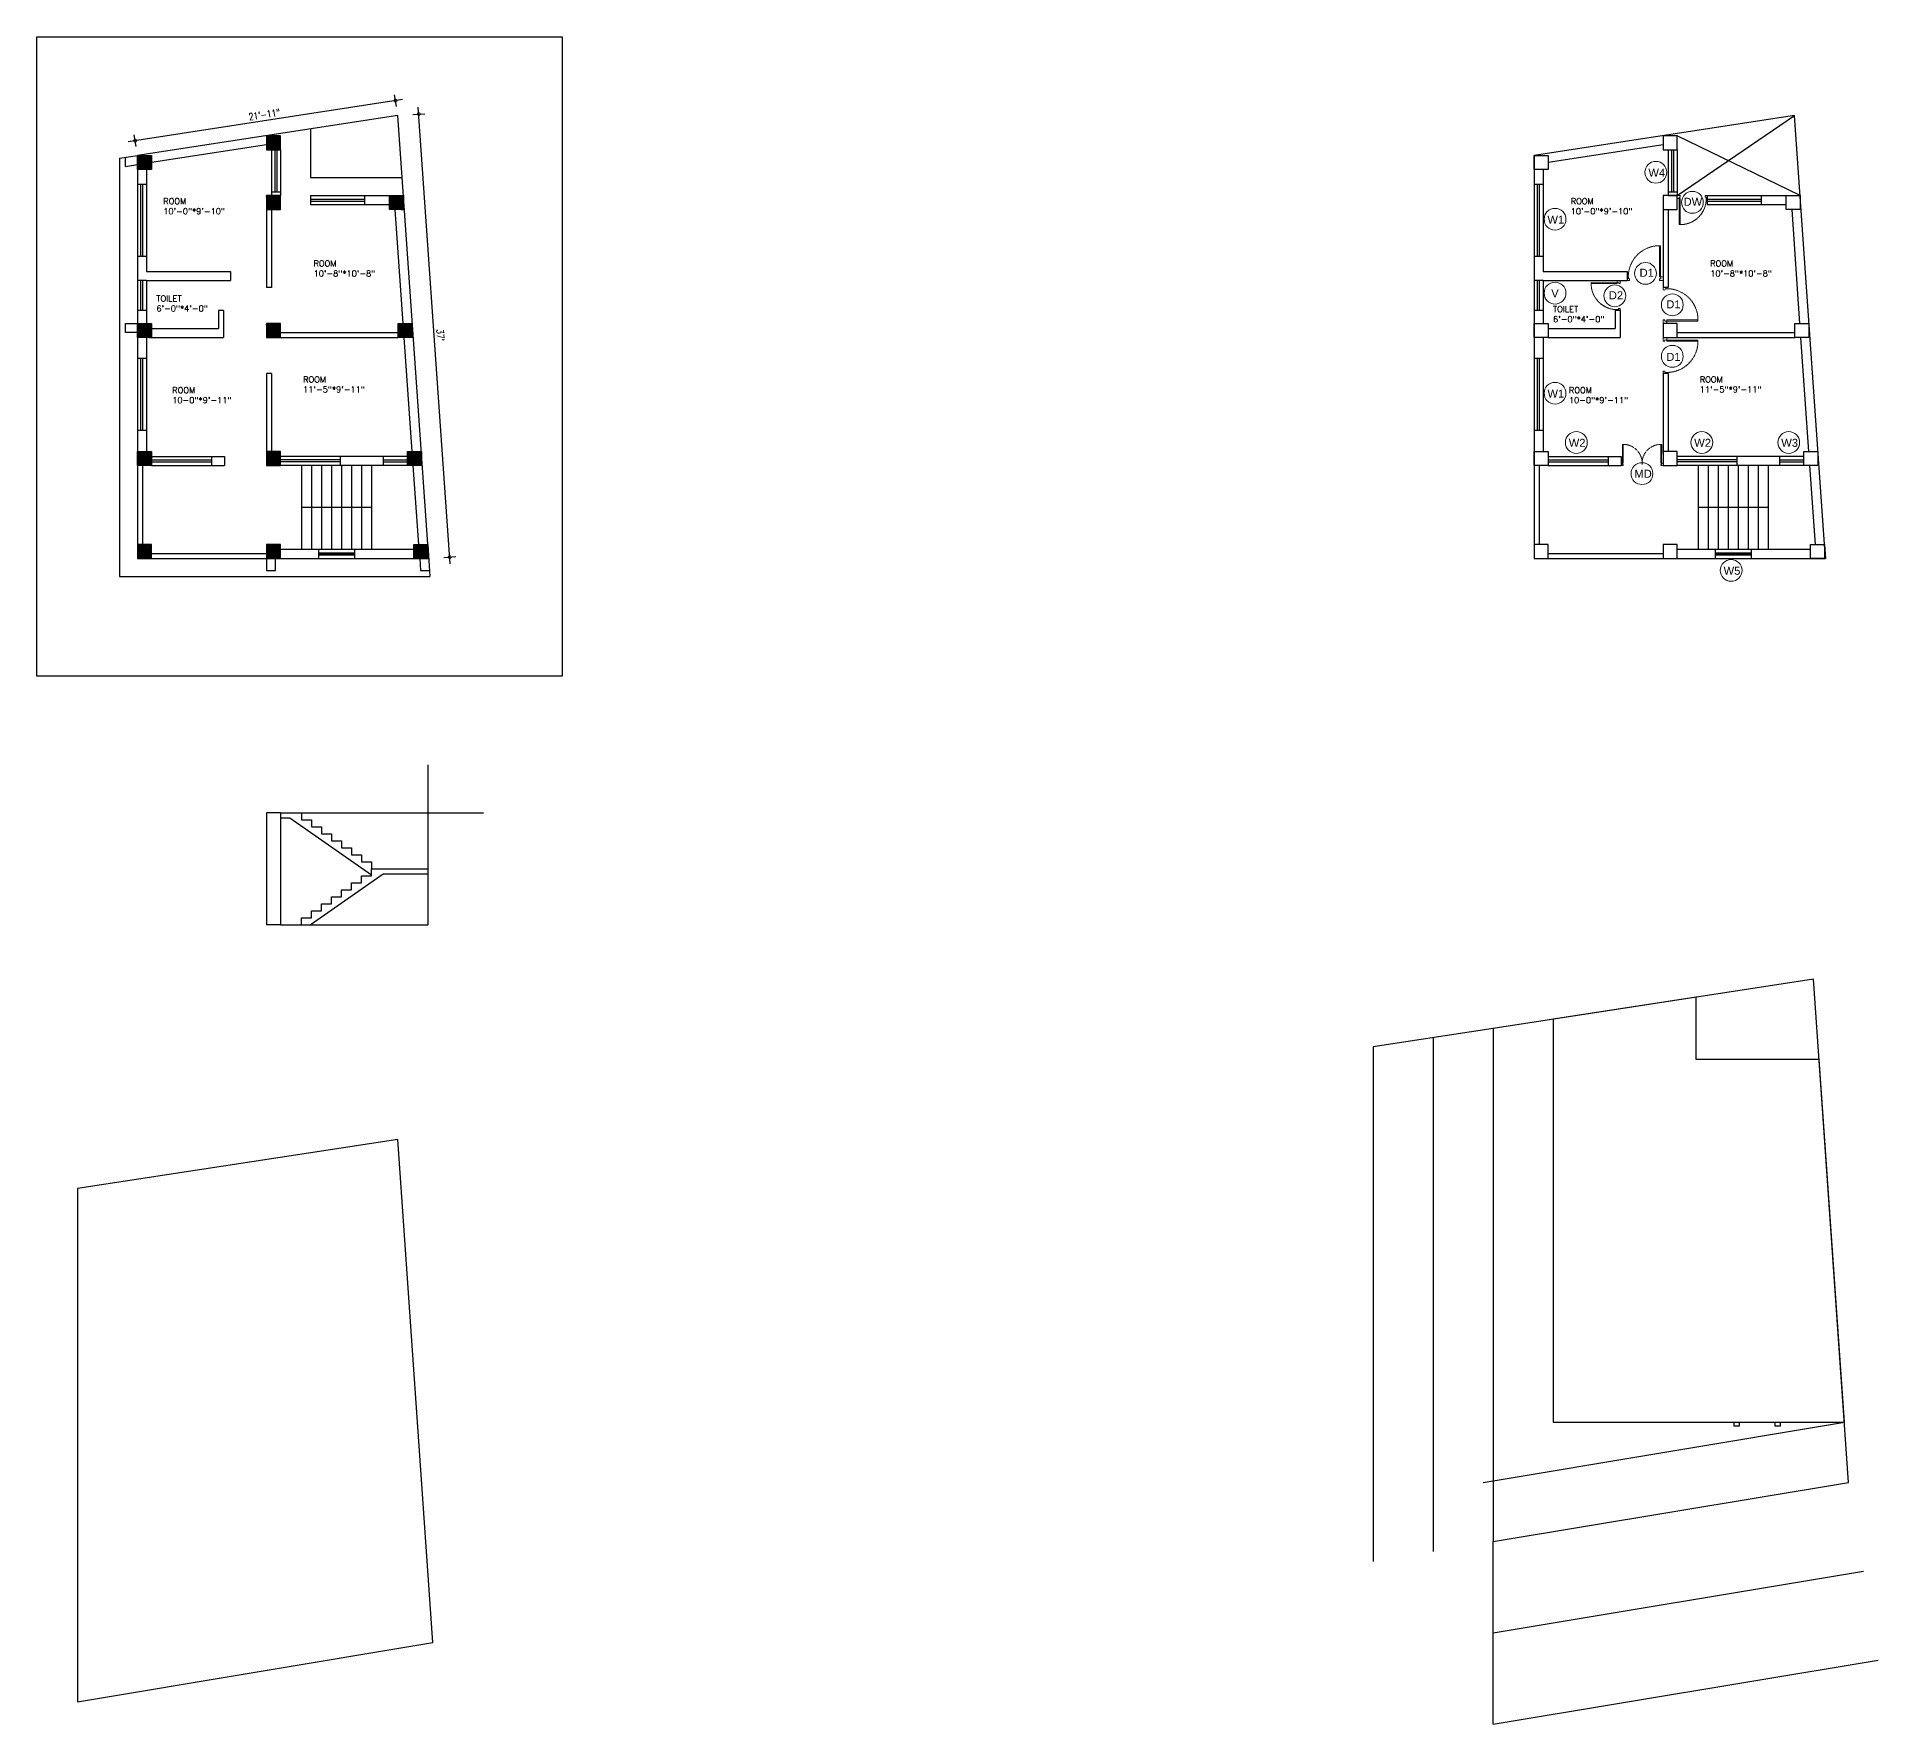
# Model space of a CAD drawing. Header units: inches. Extents: x -5096374 to -5070857, y -3259973 to -3243900.
# Drawn here: x -5093791 to -5091951, y -3259973 to -3258287 of the extents above; entities that cross this region are included whole.
import ezdxf

# ---------------------------------------------------------------- set-up
doc = ezdxf.new("R2010")
doc.units = ezdxf.units.IN
doc.header["$LTSCALE"] = 2
doc.header["$MEASUREMENT"] = 0
doc.header["$PDMODE"] = 34
doc.linetypes.add('HIDDEN', pattern=[0.375, 0.25, -0.125])
doc.layers.get('0').update_dxf_attribs({"linetype": 'CONTINUOUS'})
doc.layers.get('DEFPOINTS').update_dxf_attribs({"color": 141, "linetype": 'CONTINUOUS'})
doc.layers.add('Annotate-Lite.w', color=177, linetype='CONTINUOUS', lineweight=9)
doc.layers.add('Door-Window.w', color=4, linetype='CONTINUOUS', lineweight=15)
doc.styles.add('gaurav', font='arial.ttf')
doc.styles.add('ROMANS', font='Romans.shx', dxfattribs={"width": 0.8})
doc.dimstyles.new('8 SCALE', dxfattribs={"dimscale": 0, "dimtxt": 7, "dimasz": 6, "dimexe": 6, "dimexo": 2, "dimgap": 2, "dimtad": 1, "dimdec": 0, "dimzin": 0, "dimdsep": 46, "dimlunit": 4, "dimtxsty": 'ROMANS', "dimblk": 'DOTSMALL', "dimcen": 0, "dimdle": 7, "dimclrd": 8, "dimclre": 8, "dimclrt": 3, "dimadec": 0, "dimazin": 0, "dimtfac": 1, "dimtdec": 0, "dimtofl": 0, "dimtmove": 2, "dimatfit": 3, "dimfxl": 6, "dimfxlon": 1, "dimtolj": 1, "dimtzin": 0, "dimarcsym": 0})

# ---------------------------------------------------------------- blocks, each defined once
blk = doc.blocks.new('_DOTSMALL')
at = {"color": 0, "linetype": 'ByBlock', "const_width": 0.5}
blk.add_lwpolyline([(-0.0625, 0, 1), (0.0625, 0, 1)], format="xyb", close=True, dxfattribs=at)
blk = doc.blocks.new('*D320')
at = {"color": 8, "lineweight": -2, "ltscale": 0.5, "transparency": 16777216}
for p, q in [((-5093425.5, -3258349.6), (-5093699.6, -3258391.7)), ((-5093431.6, -3258356.6), (-5093433.4, -3258344.8)), ((-5093691.8, -3258396.5), (-5093693.6, -3258384.7))]:
    blk.add_line(p, q, dxfattribs=at)
at = {"layer": 'DEFPOINTS', "color": 0, "ltscale": 0.5, "transparency": 16777216}
for p in [(-5093430.2, -3258365.6), (-5093692.7, -3258390.6), (-5093690.4, -3258405.5)]:
    blk.add_point(p, dxfattribs=at)
at = {"color": 8, "lineweight": -2, "ltscale": 0.5, "transparency": 16777216, "xscale": 6, "yscale": 6, "zscale": 6}
for p, rotation in [((-5093432.5, -3258350.7), 8.71474201853455), ((-5093692.7, -3258390.6), 188.7147420185346)]:
    blk.add_blockref('_DOTSMALL', p, dxfattribs=dict(at, rotation=rotation))
at = {"color": 3, "ltscale": 0.5, "transparency": 16777216, "insert": (-5093563.5, -3258364.6), "char_height": 7, "attachment_point": 5, "rotation": 8.7147, "style": 'ROMANS'}
blk.add_mtext('\\A1;21\'-11"', dxfattribs=at)
blk = doc.blocks.new('*D321')
at = {"color": 8, "lineweight": -2, "ltscale": 0.5, "transparency": 16777216}
for p, q in [((-5093415.2, -3258364.5), (-5093403.2, -3258363.7)), ((-5093377.8, -3258813.7), (-5093409.7, -3258357.1)), ((-5093384.3, -3258807.2), (-5093372.3, -3258806.3))]:
    blk.add_line(p, q, dxfattribs=at)
at = {"layer": 'DEFPOINTS', "color": 0, "ltscale": 0.5, "transparency": 16777216}
for p in [(-5093430.2, -3258365.6), (-5093409.2, -3258364.1), (-5093399.3, -3258808.2)]:
    blk.add_point(p, dxfattribs=at)
at = {"color": 8, "lineweight": -2, "ltscale": 0.5, "transparency": 16777216, "xscale": 6, "yscale": 6, "zscale": 6}
for p, rotation in [((-5093409.2, -3258364.1), 93.98810611425895), ((-5093378.3, -3258806.8), 273.988106114259)]:
    blk.add_blockref('_DOTSMALL', p, dxfattribs=dict(at, rotation=rotation))
at = {"color": 3, "ltscale": 0.5, "transparency": 16777216, "insert": (-5093387.6, -3258585), "char_height": 7, "attachment_point": 5, "rotation": 273.9881, "style": 'ROMANS'}
blk.add_mtext("\\A1;37'", dxfattribs=at)
blk = doc.blocks.new('FDFDRE')
at = {"ltscale": 3}
for p, q in [((165701.1, -58637.8), (165701.1, -58641.5)), ((165704.8, -58637.8), (165701.1, -58637.8)), ((165701.1, -58641.5), (165703.6, -58641.5)), ((165703.6, -58641.5), (165703.5, -58672.6)), ((165704.8, -58639.7), (165703.6, -58639.7)), ((165703.6, -58639.7), (165703.6, -58641.5)), ((165703.6, -58641.5), (165704.8, -58641.5)), ((165704.8, -58639.7), (165704.8, -58637.8)), ((165704.8, -58641.5), (165704.8, -58672.7)), ((165767, -58639.7), (165767, -58637.8)), ((165767, -58637.8), (165770.6, -58637.8)), ((165767, -58639.7), (165768.2, -58639.7)), ((165767, -58641.5), (165767, -58672.7)), ((165768.2, -58641.5), (165767, -58641.5)), ((165768.2, -58639.7), (165768.2, -58641.5)), ((165770.7, -58641.5), (165768.2, -58641.5)), ((165768.2, -58641.5), (165768.2, -58672.6)), ((165770.6, -58637.8), (165770.7, -58641.5)), ((165703.5, -58672.6), (165704.8, -58672.7)), ((165768.2, -58672.6), (165767, -58672.7))]:
    blk.add_line(p, q, dxfattribs=at)
at = {"layer": 'Door-Window.w', "color": 9, "linetype": 'HIDDEN', "lineweight": 18}
for centre, start, end in [((165704.8, -58641.5), 269.9618, 3.3835), ((165767, -58641.5), 176.6165, 270.0382)]:
    blk.add_arc(centre, 31.2, start, end, dxfattribs=at)
blk = doc.blocks.new('3-0')
at = {"ltscale": 3}
for p, q in [((11063, 10097.7), (11066, 10099.9)), ((11063, 10097.7), (11064.5, 10095.7)), ((11066, 10096.8), (11064.5, 10095.7)), ((11065.3, 10097.8), (11066.7, 10098.9)), ((11066, 10096.8), (11065.3, 10097.8)), ((11066, 10099.9), (11066.7, 10098.9)), ((11085.5, 10074.1), (11110.3, 10093)), ((11086.2, 10073.2), (11111, 10092)), ((11111, 10092), (11110.3, 10093)), ((11084, 10073), (11082.6, 10071.9)), ((11082.6, 10071.9), (11084.8, 10069)), ((11084, 10073), (11084.8, 10072)), ((11084.8, 10072), (11086.2, 10073.2)), ((11084.8, 10069), (11087.7, 10071.2)), ((11086.2, 10073.2), (11085.5, 10074.1)), ((11087.7, 10071.2), (11086.2, 10073.2))]:
    blk.add_line(p, q, dxfattribs=at)
at = {"layer": 'Door-Window.w', "color": 9, "linetype": 'HIDDEN', "lineweight": 18}
blk.add_arc((11085.5, 10074.1), 31.2, 37.1906, 127.1465, dxfattribs=at)

msp = doc.modelspace()

# ---------------------------------------------------------------- hatches: boundary and pattern name
at = {"ltscale": 0.5}
h = msp.add_hatch(dxfattribs=at)
h.set_pattern_fill('ANSI31', color=256)
h.set_pattern_definition([(45, (0, 0), (-0.0883883476483, 0.0883883476483), [])])
h.paths.add_polyline_path([(-5093676.4, -3258405.5), (-5093690.4, -3258405.5), (-5093690.4, -3258419.5), (-5093676.4, -3258419.5)])
h.paths.add_polyline_path([(-5093547.4, -3258385.7), (-5093561.4, -3258385.7), (-5093561.4, -3258399.7), (-5093547.4, -3258399.7)])
h.paths.add_polyline_path([(-5093547.4, -3258445.6), (-5093561.4, -3258445.6), (-5093561.4, -3258459.6), (-5093547.4, -3258459.6)])
h.paths.add_polyline_path([(-5093424.6, -3258445.6), (-5093438.6, -3258445.6), (-5093438.6, -3258459.6), (-5093424.6, -3258459.6)])
h.paths.add_polyline_path([(-5093676.4, -3258573.5), (-5093690.4, -3258573.5), (-5093690.4, -3258587.5), (-5093676.4, -3258587.5)])
h.paths.add_polyline_path([(-5093547.4, -3258573.5), (-5093561.4, -3258573.5), (-5093561.4, -3258587.5), (-5093547.4, -3258587.5)])
h.paths.add_polyline_path([(-5093415.7, -3258573.5), (-5093429.7, -3258573.5), (-5093429.7, -3258587.5), (-5093415.7, -3258587.5)])
h.paths.add_polyline_path([(-5093406.8, -3258701.2), (-5093420.4, -3258701.2), (-5093420.4, -3258715.2), (-5093406.4, -3258715.2), (-5093406.4, -3258706.2)])
h.paths.add_polyline_path([(-5093547.4, -3258701.2), (-5093561.4, -3258701.2), (-5093561.4, -3258715.2), (-5093547.4, -3258715.2)])
h.paths.add_polyline_path([(-5093676.4, -3258701.2), (-5093690.4, -3258701.2), (-5093690.4, -3258715.2), (-5093676.4, -3258715.2)])
h.paths.add_polyline_path([(-5093676.4, -3258794.2), (-5093690.4, -3258794.2), (-5093690.4, -3258808.2), (-5093676.4, -3258808.2)])
h.paths.add_polyline_path([(-5093547.4, -3258794.2), (-5093561.4, -3258794.2), (-5093561.4, -3258808.2), (-5093547.4, -3258808.2)])
h.paths.add_polyline_path([(-5093400.3, -3258794.2), (-5093414.3, -3258794.2), (-5093414.3, -3258808.2), (-5093400.3, -3258808.2)])

# ---------------------------------------------------------------- linework, layer by layer
for p, q in [((-5093430.2, -3258365.6), (-5093690.4, -3258405.5)), ((-5093399.3, -3258808.2), (-5093430.2, -3258365.6)), ((-5092034.2, -3258365.6), (-5092294.4, -3258405.5)), ((-5092151.4, -3258445.6), (-5092034.2, -3258365.6)), ((-5092003.3, -3258808.2), (-5092034.2, -3258365.6)), ((-5093517.4, -3258378.6), (-5093517.4, -3258427.6)), ((-5092028.6, -3258445.6), (-5092151.4, -3258385.7)), ((-5093708.4, -3258408.2), (-5093690.4, -3258405.5)), ((-5093702.4, -3258416.4), (-5093702.4, -3258407.3)), ((-5093690.4, -3258405.5), (-5093690.4, -3258573.5)), ((-5093561.4, -3258394.8), (-5093676.4, -3258412.4)), ((-5093556.4, -3258399.7), (-5093556.4, -3258445.6)), ((-5093552.9, -3258441.7), (-5093552.9, -3258399.7)), ((-5093550.9, -3258441.7), (-5093550.9, -3258399.7)), ((-5093547.4, -3258399.7), (-5093547.4, -3258445.6)), ((-5092294.4, -3258405.5), (-5092294.4, -3258573.5)), ((-5092165.4, -3258394.8), (-5092280.4, -3258412.4)), ((-5092160.4, -3258399.7), (-5092160.4, -3258445.6)), ((-5092156.9, -3258441.7), (-5092156.9, -3258399.7)), ((-5092154.9, -3258441.7), (-5092154.9, -3258399.7)), ((-5092151.4, -3258399.7), (-5092151.4, -3258445.6)), ((-5093708.4, -3258408.2), (-5093708.4, -3258826.2)), ((-5093702.4, -3258416.4), (-5093690.4, -3258414.6)), ((-5093681.4, -3258419.5), (-5093681.4, -3258521.5)), ((-5092285.4, -3258419.5), (-5092285.4, -3258521.5)), ((-5093681.4, -3258434.5), (-5093690.4, -3258434.5)), ((-5093686.9, -3258506.5), (-5093686.9, -3258434.5)), ((-5093684.9, -3258506.5), (-5093684.9, -3258434.5)), ((-5093556.4, -3258441.7), (-5093547.4, -3258441.7)), ((-5093517.4, -3258427.6), (-5093425.9, -3258427.6)), ((-5092285.4, -3258434.5), (-5092294.4, -3258434.5)), ((-5092290.9, -3258506.5), (-5092290.9, -3258434.5)), ((-5092288.9, -3258506.5), (-5092288.9, -3258434.5)), ((-5092160.4, -3258441.7), (-5092151.4, -3258441.7)), ((-5093561.4, -3258459.6), (-5093561.4, -3258537.5)), ((-5093556.4, -3258445.6), (-5093547.4, -3258445.6)), ((-5093556.4, -3258459.6), (-5093556.4, -3258537.5)), ((-5093517.4, -3258445.6), (-5093517.4, -3258454.6)), ((-5093517.4, -3258445.6), (-5093424.6, -3258445.6)), ((-5093517.4, -3258449.1), (-5093463.4, -3258449.1)), ((-5093517.4, -3258451.1), (-5093463.4, -3258451.1)), ((-5093517.4, -3258454.6), (-5093438.6, -3258454.6)), ((-5093463.4, -3258445.6), (-5093463.4, -3258454.6)), ((-5093424.7, -3258573.5), (-5093432.7, -3258459.6)), ((-5092165.4, -3258459.6), (-5092165.4, -3258537.5)), ((-5092160.4, -3258445.6), (-5092151.4, -3258445.6)), ((-5092160.4, -3258459.6), (-5092160.4, -3258537.5)), ((-5092121.4, -3258445.6), (-5092028.6, -3258445.6)), ((-5092121.4, -3258445.6), (-5092121.4, -3258454.6)), ((-5092121.4, -3258449.1), (-5092067.4, -3258449.1)), ((-5092121.4, -3258451.1), (-5092067.4, -3258451.1)), ((-5092121.4, -3258454.6), (-5092042.6, -3258454.6)), ((-5092067.4, -3258445.6), (-5092067.4, -3258454.6)), ((-5092028.7, -3258573.5), (-5092036.6, -3258459.6)), ((-5093681.4, -3258506.5), (-5093690.4, -3258506.5)), ((-5092285.4, -3258506.5), (-5092294.4, -3258506.5)), ((-5093681.4, -3258530.5), (-5093690.4, -3258530.5)), ((-5093686.9, -3258560.5), (-5093686.9, -3258530.5)), ((-5093684.9, -3258560.5), (-5093684.9, -3258530.5)), ((-5093681.4, -3258521.5), (-5093597.4, -3258521.5)), ((-5093681.4, -3258530.5), (-5093681.4, -3258573.5)), ((-5093681.4, -3258530.5), (-5093597.4, -3258530.5)), ((-5093604.4, -3258530.5), (-5093597.4, -3258530.5)), ((-5093597.4, -3258521.5), (-5093597.4, -3258530.5)), ((-5093561.4, -3258530.5), (-5093561.4, -3258537.5)), ((-5092285.4, -3258530.5), (-5092294.4, -3258530.5)), ((-5092290.9, -3258560.5), (-5092290.9, -3258530.5)), ((-5092288.9, -3258560.5), (-5092288.9, -3258530.5)), ((-5092285.4, -3258521.5), (-5092201.4, -3258521.5)), ((-5092285.4, -3258530.5), (-5092285.4, -3258573.5)), ((-5092285.4, -3258530.5), (-5092201.4, -3258530.5)), ((-5092208.4, -3258530.5), (-5092201.4, -3258530.5)), ((-5092201.4, -3258521.5), (-5092201.4, -3258530.5)), ((-5092165.4, -3258530.5), (-5092165.4, -3258537.5)), ((-5093556.4, -3258537.5), (-5093561.4, -3258537.5)), ((-5092160.4, -3258537.5), (-5092165.4, -3258537.5)), ((-5093702.4, -3258573.5), (-5093690.4, -3258573.5)), ((-5093702.4, -3258582.5), (-5093702.4, -3258573.5)), ((-5093681.4, -3258560.5), (-5093690.4, -3258560.5)), ((-5093690.4, -3258573.5), (-5093690.4, -3258808.2)), ((-5093609.4, -3258560.5), (-5093609.4, -3258578.5)), ((-5093604.4, -3258560.5), (-5093609.4, -3258560.5)), ((-5093604.4, -3258560.5), (-5093604.4, -3258587.5)), ((-5092285.4, -3258560.5), (-5092294.4, -3258560.5)), ((-5092294.4, -3258573.5), (-5092294.4, -3258808.2)), ((-5092213.4, -3258560.5), (-5092213.4, -3258578.5)), ((-5092208.4, -3258560.5), (-5092213.4, -3258560.5)), ((-5092208.4, -3258560.5), (-5092208.4, -3258587.5)), ((-5093690.4, -3258582.5), (-5093702.4, -3258582.5)), ((-5093681.4, -3258587.5), (-5093681.4, -3258701.2)), ((-5093676.4, -3258578.5), (-5093609.4, -3258578.5)), ((-5093676.4, -3258587.5), (-5093604.4, -3258587.5)), ((-5093556.4, -3258587.5), (-5093429.7, -3258587.5)), ((-5093547.4, -3258582.5), (-5093429.7, -3258582.5)), ((-5093415.8, -3258701.2), (-5093423.7, -3258587.5)), ((-5092285.4, -3258587.5), (-5092285.4, -3258701.2)), ((-5092280.4, -3258578.5), (-5092213.4, -3258578.5)), ((-5092280.4, -3258587.5), (-5092208.4, -3258587.5)), ((-5092160.4, -3258587.5), (-5092033.7, -3258587.5)), ((-5092151.4, -3258582.5), (-5092033.7, -3258582.5)), ((-5092019.8, -3258701.2), (-5092027.7, -3258587.5)), ((-5093681.4, -3258608.4), (-5093690.4, -3258608.4)), ((-5093686.9, -3258680.4), (-5093686.9, -3258608.4)), ((-5093684.9, -3258680.4), (-5093684.9, -3258608.4)), ((-5092285.4, -3258608.4), (-5092294.4, -3258608.4)), ((-5092290.9, -3258680.4), (-5092290.9, -3258608.4)), ((-5092288.9, -3258680.4), (-5092288.9, -3258608.4)), ((-5093561.4, -3258623.5), (-5093561.4, -3258701.2)), ((-5093556.4, -3258623.5), (-5093561.4, -3258623.5)), ((-5093556.4, -3258623.5), (-5093556.4, -3258701.2)), ((-5092165.4, -3258623.5), (-5092165.4, -3258701.2)), ((-5092160.4, -3258623.5), (-5092165.4, -3258623.5)), ((-5092160.4, -3258623.5), (-5092160.4, -3258701.2)), ((-5093681.4, -3258680.4), (-5093690.4, -3258680.4)), ((-5092285.4, -3258680.4), (-5092294.4, -3258680.4)), ((-5093685.4, -3258715.2), (-5093685.4, -3258794.2)), ((-5093676.4, -3258706.2), (-5093603.4, -3258706.2)), ((-5093676.4, -3258706.2), (-5093676.4, -3258715.2)), ((-5093676.4, -3258709.7), (-5093616.4, -3258709.7)), ((-5093676.4, -3258711.7), (-5093616.4, -3258711.7)), ((-5093676.4, -3258715.2), (-5093603.4, -3258715.2)), ((-5093616.4, -3258706.2), (-5093616.4, -3258715.2)), ((-5093603.4, -3258706.2), (-5093603.4, -3258715.2)), ((-5093420.4, -3258706.2), (-5093547.4, -3258706.2)), ((-5093487.4, -3258709.7), (-5093547.4, -3258709.7)), ((-5093487.4, -3258711.7), (-5093547.4, -3258711.7)), ((-5093420.4, -3258715.2), (-5093547.4, -3258715.2)), ((-5093526.5, -3258715.2), (-5093526.5, -3258757.2)), ((-5093516.5, -3258715.2), (-5093516.5, -3258757.2)), ((-5093506.5, -3258715.2), (-5093506.5, -3258757.2)), ((-5093496.5, -3258715.2), (-5093496.5, -3258757.2)), ((-5093487.4, -3258715.2), (-5093487.4, -3258706.2)), ((-5093486.5, -3258715.2), (-5093486.5, -3258757.2)), ((-5093476.5, -3258715.2), (-5093476.5, -3258757.2)), ((-5093466.5, -3258715.2), (-5093466.5, -3258757.2)), ((-5093456.5, -3258715.2), (-5093456.5, -3258757.2)), ((-5093444.4, -3258715.2), (-5093444.4, -3258706.2)), ((-5093444.4, -3258709.7), (-5093420.4, -3258709.7)), ((-5093444.4, -3258711.7), (-5093420.4, -3258711.7)), ((-5093420.4, -3258715.2), (-5093444.4, -3258715.2)), ((-5093409.3, -3258794.2), (-5093414.8, -3258715.2)), ((-5092289.4, -3258715.2), (-5092289.4, -3258794.2)), ((-5092280.4, -3258706.2), (-5092207.4, -3258706.2)), ((-5092280.4, -3258706.2), (-5092280.4, -3258715.2)), ((-5092280.4, -3258709.7), (-5092220.4, -3258709.7)), ((-5092280.4, -3258711.7), (-5092220.4, -3258711.7)), ((-5092280.4, -3258715.2), (-5092207.4, -3258715.2)), ((-5092220.4, -3258706.2), (-5092220.4, -3258715.2)), ((-5092207.4, -3258706.2), (-5092207.4, -3258715.2)), ((-5092024.8, -3258706.2), (-5092151.4, -3258706.2)), ((-5092091.4, -3258709.7), (-5092151.4, -3258709.7)), ((-5092091.4, -3258711.7), (-5092151.4, -3258711.7)), ((-5092024.4, -3258715.2), (-5092151.4, -3258715.2)), ((-5092130.5, -3258715.2), (-5092130.5, -3258757.2)), ((-5092120.5, -3258715.2), (-5092120.5, -3258757.2)), ((-5092110.5, -3258715.2), (-5092110.5, -3258757.2)), ((-5092100.5, -3258715.2), (-5092100.5, -3258757.2)), ((-5092091.4, -3258715.2), (-5092091.4, -3258706.2)), ((-5092090.5, -3258715.2), (-5092090.5, -3258757.2)), ((-5092080.5, -3258715.2), (-5092080.5, -3258757.2)), ((-5092070.5, -3258715.2), (-5092070.5, -3258757.2)), ((-5092060.5, -3258715.2), (-5092060.5, -3258757.2)), ((-5092048.8, -3258715.2), (-5092048.8, -3258706.2)), ((-5092048.8, -3258709.7), (-5092024.8, -3258709.7)), ((-5092048.8, -3258711.7), (-5092024.8, -3258711.7)), ((-5092024.8, -3258715.2), (-5092048.8, -3258715.2)), ((-5092013.3, -3258794.2), (-5092018.8, -3258715.2)), ((-5093456.5, -3258757.2), (-5093526.5, -3258757.2)), ((-5093526.5, -3258757.2), (-5093526.5, -3258799.2)), ((-5093516.5, -3258757.2), (-5093516.5, -3258799.2)), ((-5093506.5, -3258757.2), (-5093506.5, -3258799.2)), ((-5093496.5, -3258757.2), (-5093496.5, -3258799.2)), ((-5093486.5, -3258757.2), (-5093486.5, -3258799.2)), ((-5093476.5, -3258757.2), (-5093476.5, -3258799.2)), ((-5093466.5, -3258757.2), (-5093466.5, -3258799.2)), ((-5093456.5, -3258757.2), (-5093456.5, -3258799.2)), ((-5092060.5, -3258757.2), (-5092130.5, -3258757.2)), ((-5092130.5, -3258757.2), (-5092130.5, -3258799.2)), ((-5092120.5, -3258757.2), (-5092120.5, -3258799.2)), ((-5092110.5, -3258757.2), (-5092110.5, -3258799.2)), ((-5092100.5, -3258757.2), (-5092100.5, -3258799.2)), ((-5092090.5, -3258757.2), (-5092090.5, -3258799.2)), ((-5092080.5, -3258757.2), (-5092080.5, -3258799.2)), ((-5092070.5, -3258757.2), (-5092070.5, -3258799.2)), ((-5092060.5, -3258757.2), (-5092060.5, -3258799.2)), ((-5093400.3, -3258794.2), (-5093398.1, -3258826.2)), ((-5092004.3, -3258794.2), (-5092003.3, -3258808.2)), ((-5093690.4, -3258808.2), (-5093399.3, -3258808.2)), ((-5093676.4, -3258803.2), (-5093561.4, -3258803.2)), ((-5093561.4, -3258808.2), (-5093561.4, -3258820.2)), ((-5093552.4, -3258820.2), (-5093552.4, -3258808.2)), ((-5093414.3, -3258799.2), (-5093547.4, -3258799.2)), ((-5093509.5, -3258799.2), (-5093509.5, -3258808.2)), ((-5093509.5, -3258802.7), (-5093473.5, -3258802.7)), ((-5093509.5, -3258803.7), (-5093473.5, -3258803.7)), ((-5093509.5, -3258804.7), (-5093473.5, -3258804.7)), ((-5093473.5, -3258799.2), (-5093473.5, -3258808.2)), ((-5093408.3, -3258808.2), (-5093407.5, -3258820.2)), ((-5092294.4, -3258808.2), (-5092003.3, -3258808.2)), ((-5092280.4, -3258803.2), (-5092165.4, -3258803.2)), ((-5092018.3, -3258799.2), (-5092151.4, -3258799.2)), ((-5092113.5, -3258799.2), (-5092113.5, -3258808.2)), ((-5092113.5, -3258802.7), (-5092077.5, -3258802.7)), ((-5092113.5, -3258803.7), (-5092077.5, -3258803.7)), ((-5092113.5, -3258804.7), (-5092077.5, -3258804.7)), ((-5092077.5, -3258799.2), (-5092077.5, -3258808.2)), ((-5093708.4, -3258826.2), (-5093398.1, -3258826.2)), ((-5093561.4, -3258820.2), (-5093552.4, -3258820.2)), ((-5093407.5, -3258820.2), (-5093398.5, -3258820.2)), ((-5093400.3, -3259014.4), (-5093400.3, -3259174.3)), ((-5093561.4, -3259062.3), (-5093561.4, -3259174.3)), ((-5093547.4, -3259062.3), (-5093561.4, -3259062.3)), ((-5093547.4, -3259062.3), (-5093547.4, -3259174.3)), ((-5093547.4, -3259062.3), (-5093344.4, -3259062.3)), ((-5093547.4, -3259067.3), (-5093538, -3259067.3)), ((-5093538, -3259067.3), (-5093456.5, -3259124.4)), ((-5093526.5, -3259062.3), (-5093526.5, -3259069.3)), ((-5093526.5, -3259069.3), (-5093516.5, -3259069.3)), ((-5093516.5, -3259069.3), (-5093516.5, -3259076.3)), ((-5093516.5, -3259076.3), (-5093506.5, -3259076.3)), ((-5093506.5, -3259076.3), (-5093506.5, -3259083.3)), ((-5093506.5, -3259083.3), (-5093496.5, -3259083.3)), ((-5093496.5, -3259083.3), (-5093496.5, -3259090.3)), ((-5093496.5, -3259090.3), (-5093486.5, -3259090.3)), ((-5093486.5, -3259090.3), (-5093486.5, -3259097.3)), ((-5093486.5, -3259097.3), (-5093476.5, -3259097.3)), ((-5093476.5, -3259097.3), (-5093476.5, -3259104.3)), ((-5093476.5, -3259104.3), (-5093466.5, -3259104.3)), ((-5093466.5, -3259104.3), (-5093466.5, -3259111.3)), ((-5093517.8, -3259174.3), (-5093444.9, -3259123.3)), ((-5093466.5, -3259111.3), (-5093456.5, -3259111.3)), ((-5093466.5, -3259132.3), (-5093466.5, -3259125.3)), ((-5093466.5, -3259125.3), (-5093456.5, -3259125.3)), ((-5093456.5, -3259111.3), (-5093456.5, -3259118.3)), ((-5093456.5, -3259125.3), (-5093456.5, -3259118.3)), ((-5093456.5, -3259118.3), (-5093400.3, -3259118.3)), ((-5093444.9, -3259123.3), (-5093400.3, -3259123.3)), ((-5093486.5, -3259146.3), (-5093486.5, -3259139.3)), ((-5093486.5, -3259139.3), (-5093476.5, -3259139.3)), ((-5093476.5, -3259139.3), (-5093476.5, -3259132.3)), ((-5093476.5, -3259132.3), (-5093466.5, -3259132.3)), ((-5093516.5, -3259167.3), (-5093516.5, -3259160.3)), ((-5093516.5, -3259160.3), (-5093506.5, -3259160.3)), ((-5093506.5, -3259160.3), (-5093506.5, -3259153.3)), ((-5093506.5, -3259153.3), (-5093496.5, -3259153.3)), ((-5093496.5, -3259153.3), (-5093496.5, -3259146.3)), ((-5093496.5, -3259146.3), (-5093486.5, -3259146.3)), ((-5093547.4, -3259174.3), (-5093561.4, -3259174.3)), ((-5093547.4, -3259174.3), (-5093400.3, -3259174.3)), ((-5093526.5, -3259174.3), (-5093526.5, -3259167.3)), ((-5093526.5, -3259167.3), (-5093516.5, -3259167.3)), ((-5092015.1, -3259228.7), (-5092335.4, -3259277.8)), ((-5091980.1, -3259731.5), (-5092015.1, -3259228.7)), ((-5092335.4, -3259277.8), (-5092455.4, -3259296.2)), ((-5092395.4, -3259287), (-5092395.4, -3259800.6)), ((-5092335.4, -3259277.8), (-5092335.4, -3259790.6)), ((-5092455.4, -3259296.2), (-5092455.4, -3259810.5)), ((-5092094.4, -3259675.3), (-5092094.4, -3259671.3)), ((-5092089.4, -3259675.3), (-5092094.4, -3259675.3)), ((-5092089.4, -3259671.3), (-5092089.4, -3259675.3)), ((-5092053.4, -3259675.3), (-5092053.4, -3259671.3)), ((-5092048.4, -3259675.3), (-5092053.4, -3259675.3)), ((-5092048.4, -3259671.3), (-5092048.4, -3259675.3)), ((-5092335.4, -3259790.6), (-5091980.1, -3259731.5)), ((-5092335.4, -3259973), (-5092335.4, -3259790.6)), ((-5092335.4, -3259881.8), (-5091965.3, -3259820.3)), ((-5092335.4, -3259973), (-5091950.5, -3259909))]:
    msp.add_line(p, q, dxfattribs=at)
at = {"color": 85, "ltscale": 0.5, "true_color": 0x58ba48}
msp.add_line((-5092345.2, -3259731.4), (-5091984.2, -3259671.3), dxfattribs=at)
at = {"color": 3, "ltscale": 0.5}
msp.add_lwpolyline([(-5093791, -3258286.9), (-5093266, -3258286.9), (-5093266, -3258925.8), (-5093791, -3258925.8)], close=True, dxfattribs=at)
at = {"ltscale": 0.5}
for points in [[(-5093547.4, -3258385.7), (-5093561.4, -3258385.7), (-5093561.4, -3258399.7), (-5093547.4, -3258399.7)], [(-5092151.4, -3258385.7), (-5092165.4, -3258385.7), (-5092165.4, -3258399.7), (-5092151.4, -3258399.7)], [(-5093690.4, -3258405.5), (-5093676.4, -3258405.5), (-5093676.4, -3258419.5), (-5093690.4, -3258419.5)], [(-5092294.4, -3258405.5), (-5092280.4, -3258405.5), (-5092280.4, -3258419.5), (-5092294.4, -3258419.5)], [(-5093547.4, -3258445.6), (-5093561.4, -3258445.6), (-5093561.4, -3258459.6), (-5093547.4, -3258459.6)], [(-5093438.6, -3258445.6), (-5093424.6, -3258445.6), (-5093424.6, -3258459.6), (-5093438.6, -3258459.6)], [(-5092151.4, -3258445.6), (-5092165.4, -3258445.6), (-5092165.4, -3258459.6), (-5092151.4, -3258459.6)], [(-5092042.6, -3258445.6), (-5092028.6, -3258445.6), (-5092028.6, -3258459.6), (-5092042.6, -3258459.6)], [(-5093690.4, -3258573.5), (-5093676.4, -3258573.5), (-5093676.4, -3258587.5), (-5093690.4, -3258587.5)], [(-5093547.4, -3258573.5), (-5093561.4, -3258573.5), (-5093561.4, -3258587.5), (-5093547.4, -3258587.5)], [(-5093429.7, -3258573.5), (-5093415.7, -3258573.5), (-5093415.7, -3258587.5), (-5093429.7, -3258587.5)], [(-5092294.4, -3258573.5), (-5092280.4, -3258573.5), (-5092280.4, -3258587.5), (-5092294.4, -3258587.5)], [(-5092151.4, -3258573.5), (-5092165.4, -3258573.5), (-5092165.4, -3258587.5), (-5092151.4, -3258587.5)], [(-5092033.7, -3258573.5), (-5092019.7, -3258573.5), (-5092019.7, -3258587.5), (-5092033.7, -3258587.5)], [(-5093690.4, -3258701.2), (-5093676.4, -3258701.2), (-5093676.4, -3258715.2), (-5093690.4, -3258715.2)], [(-5093547.4, -3258701.2), (-5093561.4, -3258701.2), (-5093561.4, -3258715.2), (-5093547.4, -3258715.2)], [(-5093420.4, -3258701.2), (-5093406.4, -3258701.2), (-5093406.4, -3258715.2), (-5093420.4, -3258715.2)], [(-5092294.4, -3258701.2), (-5092280.4, -3258701.2), (-5092280.4, -3258715.2), (-5092294.4, -3258715.2)], [(-5092151.4, -3258701.2), (-5092165.4, -3258701.2), (-5092165.4, -3258715.2), (-5092151.4, -3258715.2)], [(-5092024.8, -3258701.2), (-5092010.8, -3258701.2), (-5092010.8, -3258715.2), (-5092024.8, -3258715.2)], [(-5093676.4, -3258794.2), (-5093690.4, -3258794.2), (-5093690.4, -3258808.2), (-5093676.4, -3258808.2)], [(-5093547.4, -3258794.2), (-5093561.4, -3258794.2), (-5093561.4, -3258808.2), (-5093547.4, -3258808.2)], [(-5093414.3, -3258794.2), (-5093400.3, -3258794.2), (-5093400.3, -3258808.2), (-5093414.3, -3258808.2)], [(-5092280.4, -3258794.2), (-5092294.4, -3258794.2), (-5092294.4, -3258808.2), (-5092280.4, -3258808.2)], [(-5092151.4, -3258794.2), (-5092165.4, -3258794.2), (-5092165.4, -3258808.2), (-5092151.4, -3258808.2)], [(-5092018.3, -3258794.2), (-5092004.3, -3258794.2), (-5092004.3, -3258808.2), (-5092018.3, -3258808.2)], [(-5092009.5, -3259308.7), (-5092132.4, -3259308.7), (-5092132.4, -3259246.7), (-5092275.4, -3259268.6), (-5092275.4, -3259671.3), (-5091984.2, -3259671.3)], [(-5093430.2, -3259388.7), (-5093750.4, -3259437.8), (-5093750.4, -3259950.6), (-5093395.1, -3259891.5)]]:
    msp.add_lwpolyline(points, close=True, dxfattribs=at)
at = {"layer": 'Annotate-Lite.w', "ltscale": 0.005}
for centre in [(-5092172.7, -3258422.3), (-5092136.2, -3258452.3), (-5092273.5, -3258469.2), (-5092183.1, -3258523.3), (-5092273.5, -3258543), (-5092213.8, -3258545.7), (-5092156.3, -3258554.7), (-5092156.3, -3258606.2), (-5092273.5, -3258643.1), (-5092252.2, -3258692.3), (-5092126.8, -3258692.3), (-5092039.9, -3258692.3), (-5092186.6, -3258723.4), (-5092097.5, -3258820.1)]:
    msp.add_circle(centre, 10.9, dxfattribs=at)

# ---------------------------------------------------------------- block references
at = {"layer": 'Door-Window.w', "linetype": 'ByBlock'}
for p, xscale, yscale, zscale, rotation in [((-5093235.3, -3246016), 0.8331589850765497, 0.8331589850765497, 0.8331589850765497, 232.7330628613127), ((-5090844.9, -3273444.2), 0.9997910039624013, 0.9997910039624013, 0.9997910039624013, 52.80940478019525), ((-5079778.8, -3257446.6), 0.8331589850765497, 0.8331589850765497, 0.8331589850765497, 142.7330628613128), ((-5107079.2, -3259894), 0.9997910039624012, 0.9997910039624012, 0.9997910039624012, 322.8094047801953), ((-5107079.2, -3257266.9), -0.9997910039624013, 0.9997910039624012, 0.9997910039624012, 217.1905952198047)]:
    msp.add_blockref('3-0', p, dxfattribs=dict(at, xscale=xscale, yscale=yscale, zscale=zscale, rotation=rotation))
at = {"layer": 'Door-Window.w', "ltscale": 0.005, "xscale": 0.6039383709985556, "yscale": 0.6039383709985556, "zscale": 0.6039383709985556, "rotation": 180}
msp.add_blockref('FDFDRE', (-4992092.2, -3294128.9), dxfattribs=at)

# ---------------------------------------------------------------- texts
at = {"ltscale": 0.5, "char_height": 6, "attachment_point": 1, "style": 'ROMANS'}
for s, insert in [('{\\W1;ROOM\\P10\'-0"*9\'-10"}', (-5093664.6, -3258448.2)), ('{\\W1;ROOM\\P10\'-0"*9\'-10"}', (-5092257.8, -3258448.2)), ('{\\W1;ROOM\\P10\'-8"*10\'-8"}', (-5093514.4, -3258510.4)), ('{\\W1;ROOM\\P10\'-8"*10\'-8"}', (-5092118.4, -3258510.4)), ('{\\W1;TOILET\\P6\'-0"*4\'-0"}', (-5093671.5, -3258545.4)), ('{\\W1;TOILET\\P6\'-0"*4\'-0"}', (-5092275.5, -3258556.1)), ('{\\W1;ROOM\\P11\'-5"*9\'-11"}', (-5093524.8, -3258626.3)), ('{\\W1;ROOM\\P11\'-5"*9\'-11"}', (-5092128.8, -3258626.3)), ('{\\W1;ROOM\\P10-0"*9\'-11"}', (-5093655.6, -3258637)), ('{\\W1;ROOM\\P10-0"*9\'-11"}', (-5092259.6, -3258637))]:
    msp.add_mtext_dynamic_manual_height_columns(s, width=45.731, gutter_width=30, heights=[0], dxfattribs=dict(at, insert=insert))
at = {"layer": 'Annotate-Lite.w', "ltscale": 0.005, "char_height": 8, "style": 'gaurav'}
for s, insert, attachment_point in [('W4', (-5092180.2, -3258418.7), 1), ('DW', (-5092145, -3258447.7), 1), ('W1', (-5092281.1, -3258465.6), 1), ('D1', (-5092189, -3258518.7), 1), ('V', (-5092277.3, -3258539.3), 1), ('D2', (-5092219.7, -3258541.2), 1), ('D1', (-5092162.3, -3258550.2), 1), ('D1', (-5092162.3, -3258610.7), 7), ('W1', (-5092281.1, -3258639.4), 1), ('W2', (-5092259.8, -3258688.6), 1), ('W2', (-5092134.4, -3258688.6), 1), ('W3', (-5092047.4, -3258688.6), 1), ('MD', (-5092194.2, -3258719.5), 1), ('W5', (-5092105, -3258816.5), 1)]:
    msp.add_mtext_dynamic_manual_height_columns(s, width=8, gutter_width=100, heights=[0], dxfattribs=dict(at, insert=insert, attachment_point=attachment_point))

# ---------------------------------------------------------------- dimensions: what is measured, and where the dimension line sits
at = {"ltscale": 0.5}
for p1, p2, distance, picture, middle in [((-5093430.2, -3258365.6), (-5093690.4, -3258405.5), -15, '*D320', (-5093563.5, -3258364.6)), ((-5093399.3, -3258808.2), (-5093430.2, -3258365.6), -21.1, '*D321', (-5093387.6, -3258585))]:
    dim = msp.add_aligned_dim(p1=p1, p2=p2, distance=distance, dimstyle='8 SCALE', override={"dimscale": 1}, dxfattribs=at)
    dim.commit()
    dim.dimension.update_dxf_attribs({"geometry": picture, "text_midpoint": middle})

doc.saveas('drawing.dxf')
